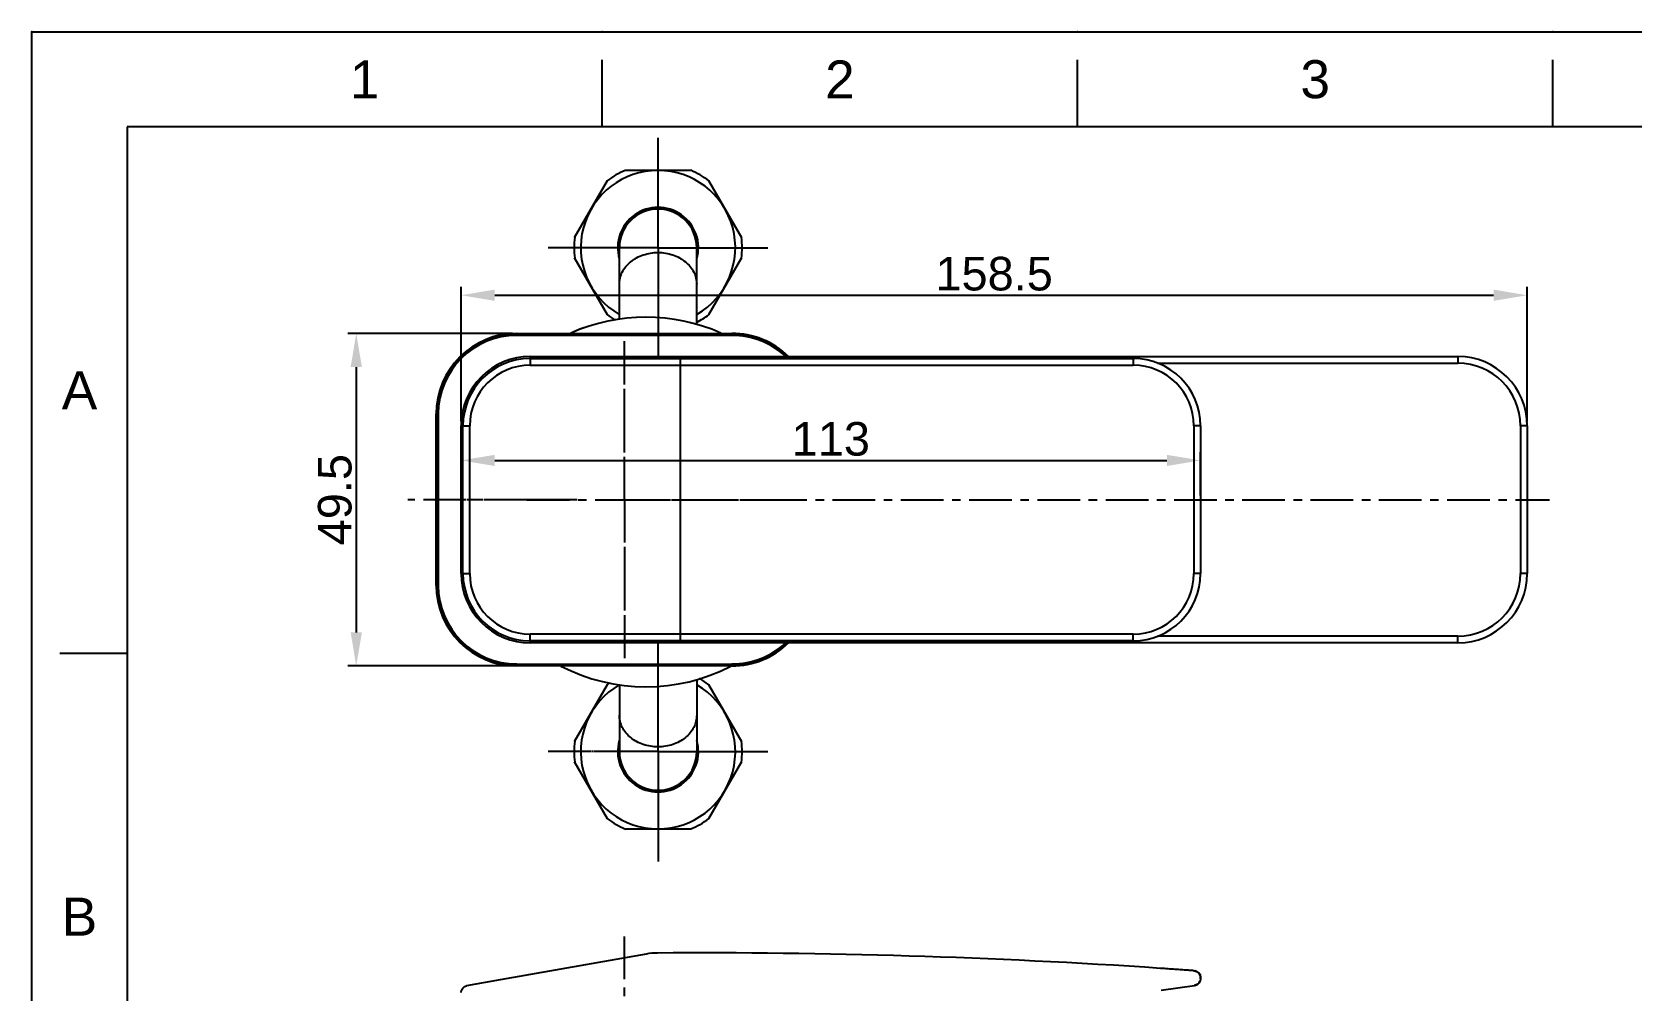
# Model space of a CAD drawing. Header units: millimetres. Extents: x 645 to 1239, y -1145 to -725.
# Drawn here: x 644.7 to 882.6, y -867.1 to -724.5 of the extents above; entities that cross this region are included whole.
import ezdxf

# ---------------------------------------------------------------- set-up
doc = ezdxf.new("R2010")
doc.units = ezdxf.units.MM
doc.header["$LTSCALE"] = 0.1
doc.linetypes.add('CENTER', pattern=[0.6, 0.375, -0.075, 0.075, -0.075])
doc.linetypes.add('CENTERX2', pattern=[101.6, 63.5, -12.7, 12.7, -12.7])
for name, color, linetype in [('02___PRT_ALL_AXES', 7, 'Continuous'), ('CENTER', 1, 'CENTERX2'), ('DIM', 3, 'Continuous')]:
    doc.layers.add(name, color=color, linetype=linetype)
doc.styles.get("Standard").update_dxf_attribs({"font": 'arial.ttf'})
doc.dimstyles.new('ISO-25', dxfattribs={"dimtxt": 2.5, "dimasz": 2.5, "dimexe": 1.25, "dimexo": 0.625, "dimtad": 1, "dimdec": 1, "dimtxsty": 'Standard', "dimcen": 2.5, "dimadec": 0, "dimazin": 0, "dimtfac": 1, "dimtdec": 1, "dimtmove": 0, "dimatfit": 3, "dimfxl": 1, "dimarcsym": 0})

# ---------------------------------------------------------------- blocks, each defined once
blk = doc.blocks.new('*D17')
at = {"layer": 'Defpoints', "color": 0, "transparency": 16777216}
for p in [(716.86, -769.38), (692.96, -818.87), (716.86, -818.87)]:
    blk.add_point(p, dxfattribs=at)
at = {"layer": 'DIM', "color": 3, "lineweight": -2, "transparency": 16777216}
for p, q in [((716.23, -769.38), (691.71, -769.38)), ((692.96, -774.38), (692.96, -813.87)), ((716.23, -818.87), (691.71, -818.87))]:
    blk.add_line(p, q, dxfattribs=at)
at = {"layer": 'DIM', "color": 3, "transparency": 16777216}
for points in [[(692.13, -774.38), (693.8, -774.38), (692.96, -769.38)], [(692.13, -813.87), (693.8, -813.87), (692.96, -818.87)]]:
    blk.add_solid(points, dxfattribs=at)
at = {"layer": 'DIM', "color": 3, "transparency": 16777216, "insert": (689.79, -794.12), "char_height": 5, "attachment_point": 5, "rotation": 90}
blk.add_mtext('49.5', dxfattribs=at)
blk = doc.blocks.new('*D18')
at = {"layer": 'Defpoints', "color": 0, "transparency": 16777216}
for p in [(818.56, -788.28), (708.56, -794.12), (818.56, -794.12)]:
    blk.add_point(p, dxfattribs=at)
at = {"layer": 'DIM', "color": 3, "lineweight": -2, "transparency": 16777216}
for p, q in [((708.56, -793.5), (708.56, -787.03)), ((818.56, -793.5), (818.56, -787.03)), ((713.56, -788.28), (813.56, -788.28))]:
    blk.add_line(p, q, dxfattribs=at)
at = {"layer": 'DIM', "color": 3, "transparency": 16777216}
for points in [[(713.56, -787.45), (713.56, -789.11), (708.56, -788.28)], [(813.56, -787.45), (813.56, -789.11), (818.56, -788.28)]]:
    blk.add_solid(points, dxfattribs=at)
at = {"layer": 'DIM', "color": 3, "transparency": 16777216, "insert": (763.56, -785.1), "char_height": 5, "attachment_point": 5}
blk.add_mtext('113', dxfattribs=at)
blk = doc.blocks.new('*D19')
at = {"layer": 'Defpoints', "color": 0, "transparency": 16777216}
for p in [(867.16, -763.7), (708.56, -783.12), (867.16, -783.12)]:
    blk.add_point(p, dxfattribs=at)
at = {"layer": 'DIM', "color": 3, "lineweight": -2, "transparency": 16777216}
for p, q in [((708.56, -782.5), (708.56, -762.45)), ((867.16, -782.5), (867.16, -762.45)), ((713.56, -763.7), (862.16, -763.7))]:
    blk.add_line(p, q, dxfattribs=at)
at = {"layer": 'DIM', "color": 3, "transparency": 16777216}
for points in [[(713.56, -762.86), (713.56, -764.53), (708.56, -763.7)], [(862.16, -762.86), (862.16, -764.53), (867.16, -763.7)]]:
    blk.add_solid(points, dxfattribs=at)
at = {"layer": 'DIM', "color": 3, "transparency": 16777216, "insert": (787.86, -760.52), "char_height": 5, "attachment_point": 5}
blk.add_mtext('158.5', dxfattribs=at)
blk = doc.blocks.new('*D21')
at = {"layer": 'Defpoints', "color": 0, "transparency": 16777216}
for p in [(732.84, -859.11), (718.58, -870.57), (690.63, -875.9), (721.75, -1010.6), (732.84, -1015.84)]:
    blk.add_point(p, dxfattribs=at)
at = {"layer": 'DIM', "color": 3, "lineweight": -2, "transparency": 16777216}
blk.add_line((690.49, -875.29), (690.11, -873.65), dxfattribs=at)
blk.add_arc((732.84, -1058.59), 188.57, 91.5193, 101.4895, dxfattribs=at)
at = {"layer": 'DIM', "color": 3, "transparency": 16777216}
for points in [[(727.83, -869.26), (727.85, -870.93), (732.84, -870.03)], [(695.46, -874.62), (695.1, -872.99), (690.39, -874.87)]]:
    blk.add_solid(points, dxfattribs=at)
at = {"layer": 'DIM', "color": 3, "transparency": 16777216, "insert": (683.49, -873.31), "char_height": 5, "attachment_point": 5, "rotation": 14.9138}
blk.add_mtext('13°', dxfattribs=at)

msp = doc.modelspace()

# ---------------------------------------------------------------- linework, layer by layer
for p, q in [((729.57, -738.66), (729.57, -728.66)), ((800.28, -738.66), (800.28, -728.66)), ((870.98, -738.66), (870.98, -728.66)), ((1224.52, -738.66), (658.86, -738.66)), ((658.86, -738.66), (658.86, -1130.38)), ((658.86, -817), (648.86, -817)), ((736.09, -861.75), (714.38, -865.57)), ((714.38, -865.57), (709.38, -866.46)), ((817.63, -864.22), (817.63, -864.22)), ((818.48, -865.8), (818.48, -865.8)), ((818.48, -865.8), (818.48, -865.8)), ((818.56, -865.22), (818.56, -865.22)), ((818.56, -865.22), (818.56, -865.42)), ((818.56, -865.42), (818.56, -865.22)), ((818.56, -865.42), (818.56, -865.42)), ((812.69, -867.09), (817.69, -866.41))]:
    msp.add_line(p, q)
at = {"color": 7, "linetype": 'Continuous'}
for p, q in [((725.45, -755.11), (730.35, -746.63)), ((742.76, -745.12), (732.96, -745.12)), ((745.37, -746.63), (750.26, -755.11)), ((730.35, -766.61), (725.45, -758.13)), ((732.11, -767.31), (732.11, -756.62)), ((743.61, -768.09), (743.61, -756.62)), ((750.26, -758.13), (745.37, -766.61)), ((716.86, -769.67), (716.86, -769.38)), ((716.86, -769.38), (748.86, -769.38)), ((748.86, -769.47), (716.86, -769.47)), ((748.86, -769.67), (716.86, -769.67)), ((748.86, -769.67), (748.86, -769.38)), ((718.84, -773.12), (718.84, -774.12)), ((718.84, -773.12), (808.56, -773.12)), ((718.86, -772.82), (718.86, -773.12)), ((718.86, -772.82), (856.86, -772.82)), ((741.2, -815.42), (741.2, -772.82)), ((808.56, -773.12), (808.56, -774.12)), ((856.86, -772.82), (856.86, -773.82)), ((718.84, -774.12), (808.56, -774.12)), ((812.18, -773.82), (856.86, -773.82)), ((704.86, -806.87), (704.86, -781.37)), ((705.15, -781.37), (704.86, -781.37)), ((704.95, -781.37), (704.95, -806.87)), ((705.15, -781.37), (705.15, -806.87)), ((708.56, -805.12), (708.56, -783.12)), ((708.56, -783.12), (709.84, -783.12)), ((708.84, -805.12), (708.84, -783.12)), ((709.84, -805.12), (709.84, -783.12)), ((818.56, -783.12), (817.56, -783.12)), ((817.56, -783.12), (817.56, -805.12)), ((818.56, -783.12), (818.56, -805.12)), ((867.16, -783.12), (866.16, -783.12)), ((866.16, -783.12), (866.16, -805.12)), ((867.16, -783.12), (867.16, -805.12)), ((708.56, -805.12), (709.84, -805.12)), ((818.56, -805.12), (817.56, -805.12)), ((867.16, -805.12), (866.16, -805.12)), ((705.15, -806.87), (704.86, -806.87)), ((718.84, -815.12), (718.84, -814.12)), ((808.56, -814.12), (718.84, -814.12)), ((808.56, -815.12), (718.84, -815.12)), ((718.86, -815.42), (718.86, -815.12)), ((856.86, -815.42), (718.86, -815.42)), ((808.56, -815.12), (808.56, -814.12)), ((856.86, -814.42), (812.18, -814.42)), ((856.86, -815.42), (856.86, -814.42)), ((716.86, -818.58), (716.86, -818.87)), ((716.86, -818.58), (748.86, -818.58)), ((716.86, -818.78), (748.86, -818.78)), ((748.86, -818.87), (716.86, -818.87)), ((748.86, -818.58), (748.86, -818.87)), ((725.45, -830.11), (730.35, -821.63)), ((732.11, -821.63), (732.11, -831.62)), ((743.61, -820.86), (743.61, -831.62)), ((745.37, -821.63), (750.26, -830.11)), ((730.35, -841.61), (725.45, -833.13)), ((750.26, -833.13), (745.37, -841.61)), ((732.96, -843.12), (742.76, -843.12))]:
    msp.add_line(p, q, dxfattribs=at)
msp.add_lwpolyline([(644.72, -724.52), (1238.66, -724.52), (1238.66, -1144.52), (644.72, -1144.52)], close=True)
for centre, radius, start, end in [((737.86, -756.62), 11.5, 300.1822, 239.8178), ((737.86, -756.62), 5.75, 0, 180), ((736.05, -794.46), 27.5, 66.086, 113.9219), ((736.06, -794.47), 27.5, 66.1369, 113.8655), ((716.86, -781.37), 12, 90, 180), ((716.86, -781.37), 11.9, 90, 180), ((716.86, -781.37), 11.7, 90, 180), ((748.86, -781.37), 12, 45.4977, 90), ((748.86, -781.37), 11.9, 45.9842, 90), ((748.86, -781.37), 11.7, 47.0644, 90), ((718.86, -783.12), 10.3, 90, 180), ((718.84, -783.12), 10, 90, 180), ((808.56, -783.12), 10, 0, 90), ((856.86, -783.12), 10.3, 0, 90), ((718.84, -783.12), 9, 90, 180), ((808.56, -783.12), 9, 0, 90), ((856.86, -783.12), 9.3, 0, 90), ((718.86, -805.12), 10.3, 180, 270), ((718.84, -805.12), 10, 180, 270), ((718.84, -805.12), 9, 180, 270), ((808.56, -805.12), 10, 270, 0), ((808.56, -805.12), 9, 270, 0), ((856.86, -805.12), 10.3, 270, 0), ((856.86, -805.12), 9.3, 270, 0), ((716.86, -806.87), 12, 180, 270), ((716.86, -806.87), 11.9, 180, 270), ((716.86, -806.87), 11.7, 180, 270), ((748.86, -806.87), 12, 270, 314.5023), ((748.86, -806.87), 11.9, 270, 314.0158), ((748.86, -806.87), 11.7, 270, 312.9356), ((736.06, -794.47), 27.5, 242.6268, 297.2901), ((737.86, -831.62), 11.5, 120.1822, 59.8178), ((737.86, -831.62), 5.75, 180, 0)]:
    msp.add_arc(centre, radius, start, end, dxfattribs=at)
for centre, radius, start, end in [((737.83, -871.59), 10, 90.4064, 100), ((744.85, -1861.57), 1000, 86.1137, 90.40643), ((817.56, -865.42), 1, 277.8007, 337.8007), ((817.56, -865.42), 1, 277.8007, 337.8007)]:
    msp.add_arc(centre, radius, start, end)
at = {"extrusion": (0, 0, -1)}
msp.add_arc((-817.56, -865.42), 1, 202.1993, 262.1993, dxfattribs=at)
msp.add_arc((-817.56, -865.42), 1, 202.1993, 262.1993, dxfattribs=at)
at = {"color": 7, "linetype": 'Continuous'}
for points, knots in [([(732.11, -762.05), (732.11, -761.74), (732.18, -761.12), (732.52, -760.22), (733.06, -759.4), (734.04, -758.43), (735.65, -757.57), (737.11, -757.34), (737.86, -757.34)], [0, 0, 0, 0, 0.11278, 0.227595, 0.346077, 0.469193, 0.72831, 1, 1, 1, 1]), ([(737.86, -757.34), (738.6, -757.34), (740.06, -757.57), (741.68, -758.43), (742.66, -759.4), (743.2, -760.22), (743.53, -761.12), (743.61, -761.74), (743.61, -762.05)], [0, 0, 0, 0, 0.27169, 0.530807, 0.653923, 0.772405, 0.88722, 1, 1, 1, 1]), ([(737.86, -830.91), (737.11, -830.91), (735.65, -830.68), (734.04, -829.82), (733.06, -828.85), (732.52, -828.03), (732.18, -827.13), (732.11, -826.51), (732.11, -826.2)], [0, 0, 0, 0, 0.27169, 0.530807, 0.653923, 0.772405, 0.88722, 1, 1, 1, 1]), ([(743.61, -826.2), (743.61, -826.51), (743.53, -827.13), (743.2, -828.03), (742.66, -828.85), (741.68, -829.82), (740.06, -830.68), (738.6, -830.91), (737.86, -830.91)], [0, 0, 0, 0, 0.11278, 0.227595, 0.346077, 0.469193, 0.72831, 1, 1, 1, 1])]:
    msp.add_open_spline(points, degree=3, knots=knots, dxfattribs=at)
for points, knots in [([(817.63, -864.22), (817.63, -864.22), (817.55, -864.22), (817.23, -864.19), (816.87, -864.17), (816.43, -864.14), (815.77, -864.09), (814.8, -864.02), (813.74, -863.95), (813, -863.89), (812.63, -863.87)], [0, 0, 0, 0, 0.142857, 0.285714, 0.357143, 0.428571, 0.571429, 0.714286, 0.857143, 1, 1, 1, 1]), ([(817.63, -864.22), (817.77, -864.23), (817.98, -864.29), (818.22, -864.46), (818.39, -864.64), (818.52, -864.9), (818.56, -865.11), (818.56, -865.22)], [0, 0, 0, 0, 0.285714, 0.428571, 0.571429, 0.785714, 1, 1, 1, 1])]:
    msp.add_open_spline(points, degree=3, knots=knots)
for points in [[(817.63, -864.22), (818.13, -864.26), (818.56, -864.72), (818.56, -865.22)], [(818.56, -865.42), (818.56, -865.9), (818.17, -866.34), (817.69, -866.41)], [(817.9, -864.28), (817.87, -864.27), (817.83, -864.26), (817.79, -864.25)], [(708.56, -867.44), (708.56, -866.97), (708.93, -866.54), (709.38, -866.46)]]:
    msp.add_open_spline(points, degree=3)
for p in [(729.57, -724.52), (800.28, -724.52), (870.98, -724.52)]:
    msp.add_point(p)
at = {"layer": '02___PRT_ALL_AXES', "color": 7, "linetype": 'CENTER'}
msp.add_line((728.36, -831.62), (727.86, -831.62), dxfattribs=at)
at = {"layer": '02___PRT_ALL_AXES', "color": 7, "linetype": 'Continuous'}
for centre, radius, start, end in [((737.86, -756.62), 12.5, 113.0101, 127.1478), ((737.86, -756.62), 12.5, 52.8534, 67.1108), ((737.86, -756.62), 6, 343.8702, 196.1298), ((737.86, -756.62), 12.5, 172.8533, 187.1474), ((737.86, -756.62), 12.5, 352.8524, 7.1474), ((737.86, -756.62), 12.5, 232.8524, 239.4443), ((737.86, -756.62), 12.5, 297.3928, 307.1487), ((737.86, -831.62), 12.5, 125.0995, 127.1487), ((737.86, -831.62), 12.5, 52.8524, 60.6211), ((737.86, -831.62), 12.5, 172.8524, 187.1474), ((737.86, -831.62), 6, 163.8702, 16.1298), ((737.86, -831.62), 12.5, 352.8533, 7.1474), ((737.86, -831.62), 12.5, 232.8534, 247.1108), ((737.86, -831.62), 12.5, 293.0101, 307.1478)]:
    msp.add_arc(centre, radius, start, end, dxfattribs=at)
at = {"layer": 'CENTER'}
for p, q in [((737.86, -746.62), (737.86, -740.12)), ((737.86, -747.12), (737.86, -746.62)), ((737.86, -752.62), (737.86, -747.12)), ((737.86, -756.62), (737.86, -752.62)), ((727.86, -756.62), (721.36, -756.62)), ((728.36, -756.62), (727.86, -756.62)), ((733.86, -756.62), (728.36, -756.62)), ((737.86, -756.62), (733.86, -756.62)), ((737.86, -756.62), (737.86, -760.62)), ((737.86, -756.62), (741.86, -756.62)), ((741.86, -756.62), (747.86, -756.62)), ((747.86, -756.62), (754.36, -756.62)), ((737.86, -760.62), (737.86, -766.62)), ((737.86, -766.62), (737.86, -773.12)), ((732.86, -794.12), (732.86, -770.52)), ((732.86, -787.12), (732.86, -772.52)), ((719.48, -794.12), (700.63, -794.12)), ((718.34, -794.12), (709.25, -794.12)), ((718.34, -794.12), (733.34, -794.12)), ((725.85, -794.12), (719.48, -794.12)), ((732.86, -794.12), (732.86, -817.73)), ((733.34, -794.12), (870.5, -794.12)), ((739.86, -794.12), (754.46, -794.12)), ((732.86, -801.13), (732.86, -815.72)), ((737.86, -821.62), (737.86, -815.12)), ((737.86, -827.62), (737.86, -821.62)), ((737.86, -831.62), (737.86, -827.62)), ((727.86, -831.62), (721.36, -831.62)), ((733.86, -831.62), (728.36, -831.62)), ((737.86, -831.62), (733.86, -831.62)), ((737.86, -831.62), (737.86, -835.62)), ((737.86, -831.62), (741.86, -831.62)), ((741.86, -831.62), (747.86, -831.62)), ((747.86, -831.62), (754.36, -831.62)), ((737.86, -835.62), (737.86, -841.62)), ((737.86, -841.62), (737.86, -848.12)), ((732.84, -859.11), (732.84, -1015.84))]:
    msp.add_line(p, q, dxfattribs=at)
at = {"layer": 'DIM', "color": 7}
msp.add_point((644.72, -724.52), dxfattribs=at)

# ---------------------------------------------------------------- texts
at = {"char_height": 5.66, "attachment_point": 5}
for s, width, insert in [('1', 50, (694.21, -731.59)), ('2', 50, (764.92, -731.59)), ('3', 50, (835.63, -731.59)), ('A', 10, (651.79, -777.83)), ('B', 10, (651.79, -856.18))]:
    msp.add_mtext_dynamic_manual_height_columns(s, width=width, gutter_width=12.5, heights=[0], dxfattribs=dict(at, insert=insert))

# ---------------------------------------------------------------- dimensions: what is measured, and where the dimension line sits
at = {"layer": 'DIM', "color": 7}
for base, p1, p2, text, picture, middle in [((867.16, -763.7), (708.56, -783.12), (867.16, -783.12), '158.5', '*D19', (787.86, -760.52)), ((818.56, -788.28), (708.56, -794.12), (818.56, -794.12), '113', '*D18', (763.56, -785.1))]:
    dim = msp.add_linear_dim(base=base, p1=p1, p2=p2, text=text, dimstyle='ISO-25', override={"dimtxt": 5, "dimasz": 5, "dimcen": 5, "dimclrd": 3, "dimclre": 3, "dimclrt": 3, "dimfxl": 1.25}, dxfattribs=at)
    dim.commit()
    dim.dimension.update_dxf_attribs({"geometry": picture, "text_midpoint": middle})
dim = msp.add_linear_dim(base=(692.96, -818.87), p1=(716.86, -769.38), p2=(716.86, -818.87), angle=90, text='49.5', dimstyle='ISO-25', override={"dimtxt": 5, "dimasz": 5, "dimcen": 5, "dimclrd": 3, "dimclre": 3, "dimclrt": 3, "dimfxl": 1.25}, dxfattribs=at)
dim.commit()
dim.dimension.update_dxf_attribs({"geometry": '*D17', "text_midpoint": (692.96, -794.12), "dimtype": 160})
dim = msp.add_angular_dim_2l(base=(718.58, -870.57), line1=((721.75, -1010.6), (690.63, -875.9)), line2=((732.84, -859.11), (732.84, -1015.84)), dimstyle='ISO-25', override={"dimtxt": 5, "dimasz": 5, "dimcen": 5, "dimclrd": 3, "dimclre": 3, "dimclrt": 3, "dimfxl": 1.25}, dxfattribs=at)
dim.commit()
dim.dimension.update_dxf_attribs({"geometry": '*D21', "text_midpoint": (684.31, -876.38), "dimtype": 162})

doc.saveas('drawing.dxf')
